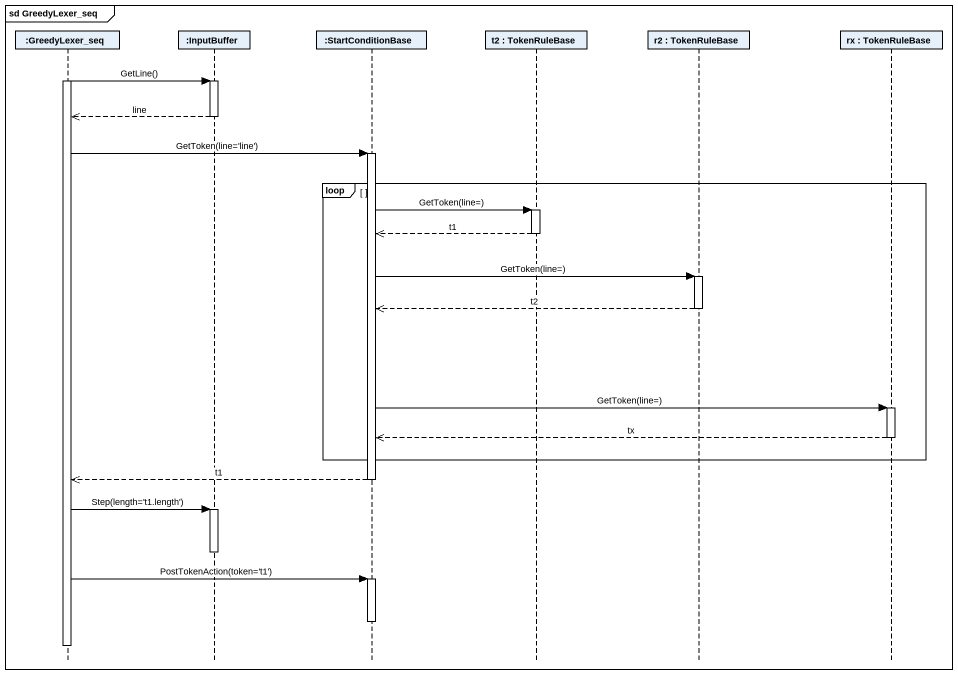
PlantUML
@startuml
mainframe sd GreedyLexer_seq
hide footbox
participant ":GreedyLexer_seq" as GreedyLexer_seq
participant ":InputBuffer" as InputBuffer
participant ":StartConditionBase" as StartConditionBase
participant "t2 : TokenRuleBase" as t2
participant "r2 : TokenRuleBase" as r2
participant "rx : TokenRuleBase" as rx

activate GreedyLexer_seq
GreedyLexer_seq -> InputBuffer : GetLine()
activate InputBuffer
InputBuffer -->> GreedyLexer_seq : line
deactivate InputBuffer
GreedyLexer_seq -> StartConditionBase : GetToken(line='line')
activate StartConditionBase
loop
  StartConditionBase -> t2 : GetToken(line=)
  activate t2
  t2 -->> StartConditionBase : t1
  deactivate t2
  StartConditionBase -> r2 : GetToken(line=)
  activate r2
  r2 -->> StartConditionBase : t2
  deactivate r2
  StartConditionBase -> rx : GetToken(line=)
  activate rx
  rx -->> StartConditionBase : tx
  deactivate rx
end
StartConditionBase -->> GreedyLexer_seq : t1
deactivate StartConditionBase
GreedyLexer_seq -> InputBuffer : Step(length='t1.length')
activate InputBuffer
deactivate InputBuffer
GreedyLexer_seq -> StartConditionBase : PostTokenAction(token='t1')
activate StartConditionBase
deactivate StartConditionBase
deactivate GreedyLexer_seq
@enduml
